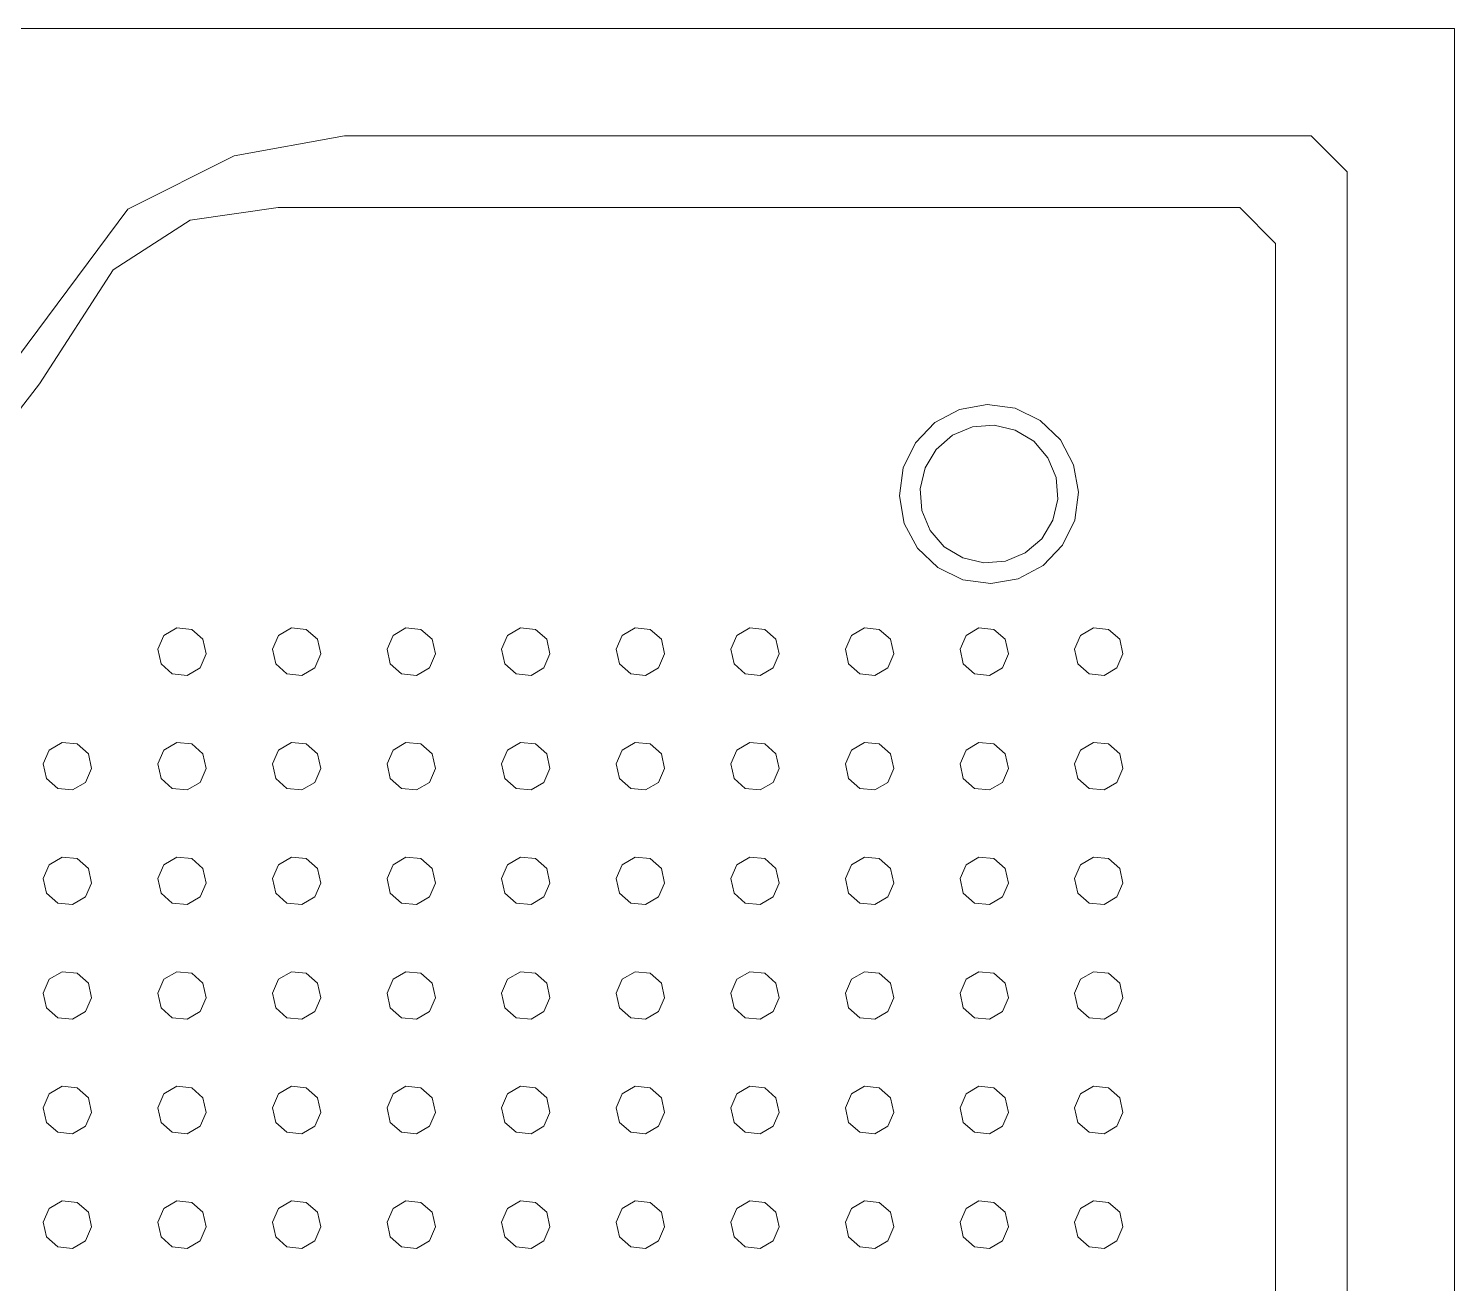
# Model space of a CAD drawing. Header units: millimetres. Extents: x -32 to 1412, y -324 to 2887.
# Drawn here: x 1040.79 to 1041.291, y 2057.668 to 2058.109 of the extents above; entities that cross this region are included whole.
import ezdxf

# ---------------------------------------------------------------- set-up
doc = ezdxf.new("R2010")
doc.units = ezdxf.units.MM
doc.header["$LTSCALE"] = 0.5
doc.layers.add('arquitetura', color=252, linetype='CONTINUOUS', lineweight=5)

msp = doc.modelspace()

# ---------------------------------------------------------------- linework, layer by layer
at = {"layer": 'arquitetura', "color": 252}
for p, q in [((1041.29123, 2058.10913), (1040.29123, 2058.10913)), ((1041.29123, 2057.35913), (1041.29123, 2058.10913))]:
    msp.add_line(p, q, dxfattribs=at)
at = {"layer": 'arquitetura'}
for p, q in [((1040.86263, 2058.06445), (1040.90141, 2058.07142)), ((1041.24094, 2058.07142), (1040.90141, 2058.07142)), ((1041.25352, 2058.05884), (1041.24094, 2058.07142)), ((1040.82524, 2058.04574), (1040.86263, 2058.06445)), ((1041.25352, 2057.5683), (1041.25352, 2058.05884)), ((1040.84713, 2058.0418), (1040.8781, 2058.04626)), ((1041.21579, 2058.04626), (1040.8781, 2058.04626)), ((1041.22836, 2058.03368), (1041.21579, 2058.04626)), ((1040.78656, 2057.99364), (1040.82524, 2058.04574)), ((1040.82011, 2058.02437), (1040.84713, 2058.0418)), ((1041.22836, 2057.5683), (1041.22836, 2058.03368)), ((1040.79425, 2057.98429), (1040.82011, 2058.02437)), ((1040.76723, 2057.94952), (1040.79425, 2057.98429)), ((1041.12714, 2057.97711), (1041.11744, 2057.97538)), ((1041.13689, 2057.97575), (1041.12714, 2057.97711)), ((1041.11744, 2057.97538), (1041.10876, 2057.97074)), ((1041.14575, 2057.97145), (1041.13689, 2057.97575)), ((1041.15285, 2057.96462), (1041.14575, 2057.97145)), ((1041.10876, 2057.97074), (1041.10193, 2057.96365)), ((1041.11498, 2057.96629), (1041.10922, 2057.96133)), ((1041.12199, 2057.96922), (1041.11498, 2057.96629)), ((1041.12956, 2057.96984), (1041.12199, 2057.96922)), ((1041.13695, 2057.9681), (1041.12956, 2057.96984)), ((1041.14344, 2057.96415), (1041.13695, 2057.9681)), ((1041.10193, 2057.96365), (1041.09762, 2057.95479)), ((1041.10922, 2057.96133), (1041.10528, 2057.95484)), ((1041.14839, 2057.9584), (1041.14344, 2057.96415)), ((1041.15748, 2057.95593), (1041.15285, 2057.96462)), ((1041.15132, 2057.95139), (1041.14839, 2057.9584)), ((1041.09762, 2057.95479), (1041.09627, 2057.94503)), ((1041.10528, 2057.95484), (1041.10353, 2057.94745)), ((1041.15195, 2057.94382), (1041.15132, 2057.95139)), ((1041.15921, 2057.94624), (1041.15748, 2057.95593)), ((1041.10353, 2057.94745), (1041.10416, 2057.93988)), ((1041.15786, 2057.93648), (1041.15921, 2057.94624)), ((1041.09627, 2057.94503), (1041.098, 2057.93534)), ((1041.1502, 2057.93643), (1041.15195, 2057.94382)), ((1041.10416, 2057.93988), (1041.10709, 2057.93288)), ((1041.14626, 2057.92994), (1041.1502, 2057.93643)), ((1041.15355, 2057.92763), (1041.15786, 2057.93648)), ((1041.098, 2057.93534), (1041.10263, 2057.92665)), ((1041.10709, 2057.93288), (1041.11204, 2057.92712)), ((1041.10263, 2057.92665), (1041.10973, 2057.91982)), ((1041.11204, 2057.92712), (1041.11853, 2057.92318)), ((1041.1405, 2057.92498), (1041.14626, 2057.92994)), ((1041.14672, 2057.92053), (1041.15355, 2057.92763)), ((1041.11853, 2057.92318), (1041.12592, 2057.92143)), ((1041.12592, 2057.92143), (1041.13349, 2057.92205)), ((1041.13349, 2057.92205), (1041.1405, 2057.92498)), ((1041.10973, 2057.91982), (1041.11859, 2057.91552)), ((1041.13804, 2057.91589), (1041.14672, 2057.92053)), ((1041.11859, 2057.91552), (1041.12834, 2057.91417)), ((1041.12834, 2057.91417), (1041.13804, 2057.91589)), ((1040.83793, 2057.89596), (1040.83582, 2057.89112)), ((1040.84248, 2057.89863), (1040.83793, 2057.89596)), ((1040.84773, 2057.89812), (1040.84248, 2057.89863)), ((1040.85168, 2057.89462), (1040.84773, 2057.89812)), ((1040.87818, 2057.89596), (1040.87607, 2057.89112)), ((1040.88273, 2057.89863), (1040.87818, 2057.89596)), ((1040.88798, 2057.89812), (1040.88273, 2057.89863)), ((1040.89193, 2057.89462), (1040.88798, 2057.89812)), ((1040.91843, 2057.89596), (1040.91632, 2057.89112)), ((1040.92298, 2057.89863), (1040.91843, 2057.89596)), ((1040.92823, 2057.89812), (1040.92298, 2057.89863)), ((1040.93218, 2057.89462), (1040.92823, 2057.89812)), ((1040.95868, 2057.89596), (1040.95657, 2057.89112)), ((1040.96323, 2057.89863), (1040.95868, 2057.89596)), ((1040.96848, 2057.89812), (1040.96323, 2057.89863)), ((1040.97243, 2057.89462), (1040.96848, 2057.89812)), ((1040.99893, 2057.89596), (1040.99682, 2057.89112)), ((1041.00348, 2057.89863), (1040.99893, 2057.89596)), ((1041.00873, 2057.89812), (1041.00348, 2057.89863)), ((1041.01267, 2057.89462), (1041.00873, 2057.89812)), ((1041.03918, 2057.89596), (1041.03707, 2057.89112)), ((1041.04373, 2057.89863), (1041.03918, 2057.89596)), ((1041.04898, 2057.89812), (1041.04373, 2057.89863)), ((1041.05292, 2057.89462), (1041.04898, 2057.89812)), ((1041.07943, 2057.89596), (1041.07732, 2057.89112)), ((1041.08398, 2057.89863), (1041.07943, 2057.89596)), ((1041.08923, 2057.89812), (1041.08398, 2057.89863)), ((1041.09317, 2057.89462), (1041.08923, 2057.89812)), ((1041.11968, 2057.89596), (1041.11757, 2057.89112)), ((1041.12423, 2057.89863), (1041.11968, 2057.89596)), ((1041.12948, 2057.89812), (1041.12423, 2057.89863)), ((1041.13342, 2057.89462), (1041.12948, 2057.89812)), ((1041.15993, 2057.89596), (1041.15782, 2057.89112)), ((1041.16447, 2057.89863), (1041.15993, 2057.89596)), ((1041.16973, 2057.89812), (1041.16447, 2057.89863)), ((1041.17367, 2057.89462), (1041.16973, 2057.89812)), ((1040.83582, 2057.89112), (1040.83696, 2057.88597)), ((1040.85281, 2057.88947), (1040.85168, 2057.89462)), ((1040.87607, 2057.89112), (1040.87721, 2057.88597)), ((1040.89306, 2057.88947), (1040.89193, 2057.89462)), ((1040.91632, 2057.89112), (1040.91746, 2057.88597)), ((1040.93331, 2057.88947), (1040.93218, 2057.89462)), ((1040.95657, 2057.89112), (1040.95771, 2057.88597)), ((1040.97356, 2057.88947), (1040.97243, 2057.89462)), ((1040.99682, 2057.89112), (1040.99795, 2057.88597)), ((1041.01381, 2057.88947), (1041.01267, 2057.89462)), ((1041.03707, 2057.89112), (1041.0382, 2057.88597)), ((1041.05406, 2057.88947), (1041.05292, 2057.89462)), ((1041.07732, 2057.89112), (1041.07845, 2057.88597)), ((1041.09431, 2057.88947), (1041.09317, 2057.89462)), ((1041.11757, 2057.89112), (1041.1187, 2057.88597)), ((1041.13456, 2057.88947), (1041.13342, 2057.89462)), ((1041.15782, 2057.89112), (1041.15895, 2057.88597)), ((1041.17481, 2057.88947), (1041.17367, 2057.89462)), ((1040.83696, 2057.88597), (1040.8409, 2057.88247)), ((1040.8507, 2057.88463), (1040.85281, 2057.88947)), ((1040.87721, 2057.88597), (1040.88115, 2057.88247)), ((1040.89095, 2057.88463), (1040.89306, 2057.88947)), ((1040.91746, 2057.88597), (1040.9214, 2057.88247)), ((1040.9312, 2057.88463), (1040.93331, 2057.88947)), ((1040.95771, 2057.88597), (1040.96165, 2057.88247)), ((1040.97145, 2057.88463), (1040.97356, 2057.88947)), ((1040.99795, 2057.88597), (1041.0019, 2057.88247)), ((1041.0117, 2057.88463), (1041.01381, 2057.88947)), ((1041.0382, 2057.88597), (1041.04215, 2057.88247)), ((1041.05195, 2057.88463), (1041.05406, 2057.88947)), ((1041.07845, 2057.88597), (1041.0824, 2057.88247)), ((1041.0922, 2057.88463), (1041.09431, 2057.88947)), ((1041.1187, 2057.88597), (1041.12265, 2057.88247)), ((1041.13245, 2057.88463), (1041.13456, 2057.88947)), ((1041.15895, 2057.88597), (1041.1629, 2057.88247)), ((1041.1727, 2057.88463), (1041.17481, 2057.88947)), ((1040.8409, 2057.88247), (1040.84616, 2057.88196)), ((1040.84616, 2057.88196), (1040.8507, 2057.88463)), ((1040.88115, 2057.88247), (1040.8864, 2057.88196)), ((1040.8864, 2057.88196), (1040.89095, 2057.88463)), ((1040.9214, 2057.88247), (1040.92665, 2057.88196)), ((1040.92665, 2057.88196), (1040.9312, 2057.88463)), ((1040.96165, 2057.88247), (1040.9669, 2057.88196)), ((1040.9669, 2057.88196), (1040.97145, 2057.88463)), ((1041.0019, 2057.88247), (1041.00715, 2057.88196)), ((1041.00715, 2057.88196), (1041.0117, 2057.88463)), ((1041.04215, 2057.88247), (1041.0474, 2057.88196)), ((1041.0474, 2057.88196), (1041.05195, 2057.88463)), ((1041.0824, 2057.88247), (1041.08765, 2057.88196)), ((1041.08765, 2057.88196), (1041.0922, 2057.88463)), ((1041.12265, 2057.88247), (1041.1279, 2057.88196)), ((1041.1279, 2057.88196), (1041.13245, 2057.88463)), ((1041.1629, 2057.88247), (1041.16815, 2057.88196)), ((1041.16815, 2057.88196), (1041.1727, 2057.88463)), ((1040.80223, 2057.85838), (1040.79768, 2057.85571)), ((1040.80748, 2057.85787), (1040.80223, 2057.85838)), ((1040.81143, 2057.85437), (1040.80748, 2057.85787)), ((1040.84248, 2057.85838), (1040.83793, 2057.85571)), ((1040.84773, 2057.85787), (1040.84248, 2057.85838)), ((1040.85168, 2057.85437), (1040.84773, 2057.85787)), ((1040.88273, 2057.85838), (1040.87818, 2057.85571)), ((1040.88798, 2057.85787), (1040.88273, 2057.85838)), ((1040.89193, 2057.85437), (1040.88798, 2057.85787)), ((1040.92298, 2057.85838), (1040.91843, 2057.85571)), ((1040.92823, 2057.85787), (1040.92298, 2057.85838)), ((1040.93218, 2057.85437), (1040.92823, 2057.85787)), ((1040.96323, 2057.85838), (1040.95868, 2057.85571)), ((1040.96848, 2057.85787), (1040.96323, 2057.85838)), ((1040.97243, 2057.85437), (1040.96848, 2057.85787)), ((1041.00348, 2057.85838), (1040.99893, 2057.85571)), ((1041.00873, 2057.85787), (1041.00348, 2057.85838)), ((1041.01267, 2057.85437), (1041.00873, 2057.85787)), ((1041.04373, 2057.85838), (1041.03918, 2057.85571)), ((1041.04898, 2057.85787), (1041.04373, 2057.85838)), ((1041.05292, 2057.85437), (1041.04898, 2057.85787)), ((1041.08398, 2057.85838), (1041.07943, 2057.85571)), ((1041.08923, 2057.85787), (1041.08398, 2057.85838)), ((1041.09317, 2057.85437), (1041.08923, 2057.85787)), ((1041.12423, 2057.85838), (1041.11968, 2057.85571)), ((1041.12948, 2057.85787), (1041.12423, 2057.85838)), ((1041.13342, 2057.85437), (1041.12948, 2057.85787)), ((1041.16447, 2057.85838), (1041.15993, 2057.85571)), ((1041.16973, 2057.85787), (1041.16447, 2057.85838)), ((1041.17367, 2057.85437), (1041.16973, 2057.85787)), ((1040.79768, 2057.85571), (1040.79557, 2057.85087)), ((1040.81256, 2057.84922), (1040.81143, 2057.85437)), ((1040.83793, 2057.85571), (1040.83582, 2057.85087)), ((1040.85281, 2057.84922), (1040.85168, 2057.85437)), ((1040.87818, 2057.85571), (1040.87607, 2057.85087)), ((1040.89306, 2057.84922), (1040.89193, 2057.85437)), ((1040.91843, 2057.85571), (1040.91632, 2057.85087)), ((1040.93331, 2057.84922), (1040.93218, 2057.85437)), ((1040.95868, 2057.85571), (1040.95657, 2057.85087)), ((1040.97356, 2057.84922), (1040.97243, 2057.85437)), ((1040.99893, 2057.85571), (1040.99682, 2057.85087)), ((1041.01381, 2057.84922), (1041.01267, 2057.85437)), ((1041.03918, 2057.85571), (1041.03707, 2057.85087)), ((1041.05406, 2057.84922), (1041.05292, 2057.85437)), ((1041.07943, 2057.85571), (1041.07732, 2057.85087)), ((1041.09431, 2057.84922), (1041.09317, 2057.85437)), ((1041.11968, 2057.85571), (1041.11757, 2057.85087)), ((1041.13456, 2057.84922), (1041.13342, 2057.85437)), ((1041.15993, 2057.85571), (1041.15782, 2057.85087)), ((1041.17481, 2057.84922), (1041.17367, 2057.85437)), ((1040.79557, 2057.85087), (1040.79671, 2057.84572)), ((1040.81045, 2057.84438), (1040.81256, 2057.84922)), ((1040.83582, 2057.85087), (1040.83696, 2057.84572)), ((1040.8507, 2057.84438), (1040.85281, 2057.84922)), ((1040.87607, 2057.85087), (1040.87721, 2057.84572)), ((1040.89095, 2057.84438), (1040.89306, 2057.84922)), ((1040.91632, 2057.85087), (1040.91746, 2057.84572)), ((1040.9312, 2057.84438), (1040.93331, 2057.84922)), ((1040.95657, 2057.85087), (1040.95771, 2057.84572)), ((1040.97145, 2057.84438), (1040.97356, 2057.84922)), ((1040.99682, 2057.85087), (1040.99795, 2057.84572)), ((1041.0117, 2057.84438), (1041.01381, 2057.84922)), ((1041.03707, 2057.85087), (1041.0382, 2057.84572)), ((1041.05195, 2057.84438), (1041.05406, 2057.84922)), ((1041.07732, 2057.85087), (1041.07845, 2057.84572)), ((1041.0922, 2057.84438), (1041.09431, 2057.84922)), ((1041.11757, 2057.85087), (1041.1187, 2057.84572)), ((1041.13245, 2057.84438), (1041.13456, 2057.84922)), ((1041.15782, 2057.85087), (1041.15895, 2057.84572)), ((1041.1727, 2057.84438), (1041.17481, 2057.84922)), ((1040.79671, 2057.84572), (1040.80065, 2057.84222)), ((1040.80065, 2057.84222), (1040.80591, 2057.84171)), ((1040.80591, 2057.84171), (1040.81045, 2057.84438)), ((1040.83696, 2057.84572), (1040.8409, 2057.84222)), ((1040.8409, 2057.84222), (1040.84616, 2057.84171)), ((1040.84616, 2057.84171), (1040.8507, 2057.84438)), ((1040.87721, 2057.84572), (1040.88115, 2057.84222)), ((1040.88115, 2057.84222), (1040.8864, 2057.84171)), ((1040.8864, 2057.84171), (1040.89095, 2057.84438)), ((1040.91746, 2057.84572), (1040.9214, 2057.84222)), ((1040.9214, 2057.84222), (1040.92665, 2057.84171)), ((1040.92665, 2057.84171), (1040.9312, 2057.84438)), ((1040.95771, 2057.84572), (1040.96165, 2057.84222)), ((1040.96165, 2057.84222), (1040.9669, 2057.84171)), ((1040.9669, 2057.84171), (1040.97145, 2057.84438)), ((1040.99795, 2057.84572), (1041.0019, 2057.84222)), ((1041.0019, 2057.84222), (1041.00715, 2057.84171)), ((1041.00715, 2057.84171), (1041.0117, 2057.84438)), ((1041.0382, 2057.84572), (1041.04215, 2057.84222)), ((1041.04215, 2057.84222), (1041.0474, 2057.84171)), ((1041.0474, 2057.84171), (1041.05195, 2057.84438)), ((1041.07845, 2057.84572), (1041.0824, 2057.84222)), ((1041.0824, 2057.84222), (1041.08765, 2057.84171)), ((1041.08765, 2057.84171), (1041.0922, 2057.84438)), ((1041.1187, 2057.84572), (1041.12265, 2057.84222)), ((1041.12265, 2057.84222), (1041.1279, 2057.84171)), ((1041.1279, 2057.84171), (1041.13245, 2057.84438)), ((1041.15895, 2057.84572), (1041.1629, 2057.84222)), ((1041.1629, 2057.84222), (1041.16815, 2057.84171)), ((1041.16815, 2057.84171), (1041.1727, 2057.84438)), ((1040.80223, 2057.81813), (1040.79768, 2057.81546)), ((1040.80748, 2057.81762), (1040.80223, 2057.81813)), ((1040.81143, 2057.81412), (1040.80748, 2057.81762)), ((1040.84248, 2057.81813), (1040.83793, 2057.81546)), ((1040.84773, 2057.81762), (1040.84248, 2057.81813)), ((1040.85168, 2057.81412), (1040.84773, 2057.81762)), ((1040.88273, 2057.81813), (1040.87818, 2057.81546)), ((1040.88798, 2057.81762), (1040.88273, 2057.81813)), ((1040.89193, 2057.81412), (1040.88798, 2057.81762)), ((1040.92298, 2057.81813), (1040.91843, 2057.81546)), ((1040.92823, 2057.81762), (1040.92298, 2057.81813)), ((1040.93218, 2057.81412), (1040.92823, 2057.81762)), ((1040.96323, 2057.81813), (1040.95868, 2057.81546)), ((1040.96848, 2057.81762), (1040.96323, 2057.81813)), ((1040.97243, 2057.81412), (1040.96848, 2057.81762)), ((1041.00348, 2057.81813), (1040.99893, 2057.81546)), ((1041.00873, 2057.81762), (1041.00348, 2057.81813)), ((1041.01267, 2057.81412), (1041.00873, 2057.81762)), ((1041.04373, 2057.81813), (1041.03918, 2057.81546)), ((1041.04898, 2057.81762), (1041.04373, 2057.81813)), ((1041.05292, 2057.81412), (1041.04898, 2057.81762)), ((1041.08398, 2057.81813), (1041.07943, 2057.81546)), ((1041.08923, 2057.81762), (1041.08398, 2057.81813)), ((1041.09317, 2057.81412), (1041.08923, 2057.81762)), ((1041.12423, 2057.81813), (1041.11968, 2057.81546)), ((1041.12948, 2057.81762), (1041.12423, 2057.81813)), ((1041.13342, 2057.81412), (1041.12948, 2057.81762)), ((1041.16447, 2057.81813), (1041.15993, 2057.81546)), ((1041.16973, 2057.81762), (1041.16447, 2057.81813)), ((1041.17367, 2057.81412), (1041.16973, 2057.81762)), ((1040.79768, 2057.81546), (1040.79557, 2057.81062)), ((1040.81256, 2057.80897), (1040.81143, 2057.81412)), ((1040.83793, 2057.81546), (1040.83582, 2057.81062)), ((1040.85281, 2057.80897), (1040.85168, 2057.81412)), ((1040.87818, 2057.81546), (1040.87607, 2057.81062)), ((1040.89306, 2057.80897), (1040.89193, 2057.81412)), ((1040.91843, 2057.81546), (1040.91632, 2057.81062)), ((1040.93331, 2057.80897), (1040.93218, 2057.81412)), ((1040.95868, 2057.81546), (1040.95657, 2057.81062)), ((1040.97356, 2057.80897), (1040.97243, 2057.81412)), ((1040.99893, 2057.81546), (1040.99682, 2057.81062)), ((1041.01381, 2057.80897), (1041.01267, 2057.81412)), ((1041.03918, 2057.81546), (1041.03707, 2057.81062)), ((1041.05406, 2057.80897), (1041.05292, 2057.81412)), ((1041.07943, 2057.81546), (1041.07732, 2057.81062)), ((1041.09431, 2057.80897), (1041.09317, 2057.81412)), ((1041.11968, 2057.81546), (1041.11757, 2057.81062)), ((1041.13456, 2057.80897), (1041.13342, 2057.81412)), ((1041.15993, 2057.81546), (1041.15782, 2057.81062)), ((1041.17481, 2057.80897), (1041.17367, 2057.81412)), ((1040.79557, 2057.81062), (1040.79671, 2057.80547)), ((1040.81045, 2057.80413), (1040.81256, 2057.80897)), ((1040.83582, 2057.81062), (1040.83696, 2057.80547)), ((1040.8507, 2057.80413), (1040.85281, 2057.80897)), ((1040.87607, 2057.81062), (1040.87721, 2057.80547)), ((1040.89095, 2057.80413), (1040.89306, 2057.80897)), ((1040.91632, 2057.81062), (1040.91746, 2057.80547)), ((1040.9312, 2057.80413), (1040.93331, 2057.80897)), ((1040.95657, 2057.81062), (1040.95771, 2057.80547)), ((1040.97145, 2057.80413), (1040.97356, 2057.80897)), ((1040.99682, 2057.81062), (1040.99795, 2057.80547)), ((1041.0117, 2057.80413), (1041.01381, 2057.80897)), ((1041.03707, 2057.81062), (1041.0382, 2057.80547)), ((1041.05195, 2057.80413), (1041.05406, 2057.80897)), ((1041.07732, 2057.81062), (1041.07845, 2057.80547)), ((1041.0922, 2057.80413), (1041.09431, 2057.80897)), ((1041.11757, 2057.81062), (1041.1187, 2057.80547)), ((1041.13245, 2057.80413), (1041.13456, 2057.80897)), ((1041.15782, 2057.81062), (1041.15895, 2057.80547)), ((1041.1727, 2057.80413), (1041.17481, 2057.80897)), ((1040.79671, 2057.80547), (1040.80065, 2057.80197)), ((1040.80065, 2057.80197), (1040.80591, 2057.80146)), ((1040.80591, 2057.80146), (1040.81045, 2057.80413)), ((1040.83696, 2057.80547), (1040.8409, 2057.80197)), ((1040.8409, 2057.80197), (1040.84616, 2057.80146)), ((1040.84616, 2057.80146), (1040.8507, 2057.80413)), ((1040.87721, 2057.80547), (1040.88115, 2057.80197)), ((1040.88115, 2057.80197), (1040.8864, 2057.80146)), ((1040.8864, 2057.80146), (1040.89095, 2057.80413)), ((1040.91746, 2057.80547), (1040.9214, 2057.80197)), ((1040.9214, 2057.80197), (1040.92665, 2057.80146)), ((1040.92665, 2057.80146), (1040.9312, 2057.80413)), ((1040.95771, 2057.80547), (1040.96165, 2057.80197)), ((1040.96165, 2057.80197), (1040.9669, 2057.80146)), ((1040.9669, 2057.80146), (1040.97145, 2057.80413)), ((1040.99795, 2057.80547), (1041.0019, 2057.80197)), ((1041.0019, 2057.80197), (1041.00715, 2057.80146)), ((1041.00715, 2057.80146), (1041.0117, 2057.80413)), ((1041.0382, 2057.80547), (1041.04215, 2057.80197)), ((1041.04215, 2057.80197), (1041.0474, 2057.80146)), ((1041.0474, 2057.80146), (1041.05195, 2057.80413)), ((1041.07845, 2057.80547), (1041.0824, 2057.80197)), ((1041.0824, 2057.80197), (1041.08765, 2057.80146)), ((1041.08765, 2057.80146), (1041.0922, 2057.80413)), ((1041.1187, 2057.80547), (1041.12265, 2057.80197)), ((1041.12265, 2057.80197), (1041.1279, 2057.80146)), ((1041.1279, 2057.80146), (1041.13245, 2057.80413)), ((1041.15895, 2057.80547), (1041.1629, 2057.80197)), ((1041.1629, 2057.80197), (1041.16815, 2057.80146)), ((1041.16815, 2057.80146), (1041.1727, 2057.80413)), ((1040.80223, 2057.77788), (1040.79768, 2057.77521)), ((1040.80748, 2057.77737), (1040.80223, 2057.77788)), ((1040.81143, 2057.77387), (1040.80748, 2057.77737)), ((1040.84248, 2057.77788), (1040.83793, 2057.77521)), ((1040.84773, 2057.77737), (1040.84248, 2057.77788)), ((1040.85168, 2057.77387), (1040.84773, 2057.77737)), ((1040.88273, 2057.77788), (1040.87818, 2057.77521)), ((1040.88798, 2057.77737), (1040.88273, 2057.77788)), ((1040.89193, 2057.77387), (1040.88798, 2057.77737)), ((1040.92298, 2057.77788), (1040.91843, 2057.77521)), ((1040.92823, 2057.77737), (1040.92298, 2057.77788)), ((1040.93218, 2057.77387), (1040.92823, 2057.77737)), ((1040.96323, 2057.77788), (1040.95868, 2057.77521)), ((1040.96848, 2057.77737), (1040.96323, 2057.77788)), ((1040.97243, 2057.77387), (1040.96848, 2057.77737)), ((1041.00348, 2057.77788), (1040.99893, 2057.77521)), ((1041.00873, 2057.77737), (1041.00348, 2057.77788)), ((1041.01267, 2057.77387), (1041.00873, 2057.77737)), ((1041.04373, 2057.77788), (1041.03918, 2057.77521)), ((1041.04898, 2057.77737), (1041.04373, 2057.77788)), ((1041.05292, 2057.77387), (1041.04898, 2057.77737)), ((1041.08398, 2057.77788), (1041.07943, 2057.77521)), ((1041.08923, 2057.77737), (1041.08398, 2057.77788)), ((1041.09317, 2057.77387), (1041.08923, 2057.77737)), ((1041.12423, 2057.77788), (1041.11968, 2057.77521)), ((1041.12948, 2057.77737), (1041.12423, 2057.77788)), ((1041.13342, 2057.77387), (1041.12948, 2057.77737)), ((1041.16447, 2057.77788), (1041.15993, 2057.77521)), ((1041.16973, 2057.77737), (1041.16447, 2057.77788)), ((1041.17367, 2057.77387), (1041.16973, 2057.77737)), ((1040.79768, 2057.77521), (1040.79557, 2057.77037)), ((1040.81256, 2057.76872), (1040.81143, 2057.77387)), ((1040.83793, 2057.77521), (1040.83582, 2057.77037)), ((1040.85281, 2057.76872), (1040.85168, 2057.77387)), ((1040.87818, 2057.77521), (1040.87607, 2057.77037)), ((1040.89306, 2057.76872), (1040.89193, 2057.77387)), ((1040.91843, 2057.77521), (1040.91632, 2057.77037)), ((1040.93331, 2057.76872), (1040.93218, 2057.77387)), ((1040.95868, 2057.77521), (1040.95657, 2057.77037)), ((1040.97356, 2057.76872), (1040.97243, 2057.77387)), ((1040.99893, 2057.77521), (1040.99682, 2057.77037)), ((1041.01381, 2057.76872), (1041.01267, 2057.77387)), ((1041.03918, 2057.77521), (1041.03707, 2057.77037)), ((1041.05406, 2057.76872), (1041.05292, 2057.77387)), ((1041.07943, 2057.77521), (1041.07732, 2057.77037)), ((1041.09431, 2057.76872), (1041.09317, 2057.77387)), ((1041.11968, 2057.77521), (1041.11757, 2057.77037)), ((1041.13456, 2057.76872), (1041.13342, 2057.77387)), ((1041.15993, 2057.77521), (1041.15782, 2057.77037)), ((1041.17481, 2057.76872), (1041.17367, 2057.77387)), ((1040.79557, 2057.77037), (1040.79671, 2057.76522)), ((1040.81045, 2057.76388), (1040.81256, 2057.76872)), ((1040.83582, 2057.77037), (1040.83696, 2057.76522)), ((1040.8507, 2057.76388), (1040.85281, 2057.76872)), ((1040.87607, 2057.77037), (1040.87721, 2057.76522)), ((1040.89095, 2057.76388), (1040.89306, 2057.76872)), ((1040.91632, 2057.77037), (1040.91746, 2057.76522)), ((1040.9312, 2057.76388), (1040.93331, 2057.76872)), ((1040.95657, 2057.77037), (1040.95771, 2057.76522)), ((1040.97145, 2057.76388), (1040.97356, 2057.76872)), ((1040.99682, 2057.77037), (1040.99795, 2057.76522)), ((1041.0117, 2057.76388), (1041.01381, 2057.76872)), ((1041.03707, 2057.77037), (1041.0382, 2057.76522)), ((1041.05195, 2057.76388), (1041.05406, 2057.76872)), ((1041.07732, 2057.77037), (1041.07845, 2057.76522)), ((1041.0922, 2057.76388), (1041.09431, 2057.76872)), ((1041.11757, 2057.77037), (1041.1187, 2057.76522)), ((1041.13245, 2057.76388), (1041.13456, 2057.76872)), ((1041.15782, 2057.77037), (1041.15895, 2057.76522)), ((1041.1727, 2057.76388), (1041.17481, 2057.76872)), ((1040.79671, 2057.76522), (1040.80065, 2057.76172)), ((1040.80065, 2057.76172), (1040.80591, 2057.76121)), ((1040.80591, 2057.76121), (1040.81045, 2057.76388)), ((1040.83696, 2057.76522), (1040.8409, 2057.76172)), ((1040.8409, 2057.76172), (1040.84616, 2057.76121)), ((1040.84616, 2057.76121), (1040.8507, 2057.76388)), ((1040.87721, 2057.76522), (1040.88115, 2057.76172)), ((1040.88115, 2057.76172), (1040.8864, 2057.76121)), ((1040.8864, 2057.76121), (1040.89095, 2057.76388)), ((1040.91746, 2057.76522), (1040.9214, 2057.76172)), ((1040.9214, 2057.76172), (1040.92665, 2057.76121)), ((1040.92665, 2057.76121), (1040.9312, 2057.76388)), ((1040.95771, 2057.76522), (1040.96165, 2057.76172)), ((1040.96165, 2057.76172), (1040.9669, 2057.76121)), ((1040.9669, 2057.76121), (1040.97145, 2057.76388)), ((1040.99795, 2057.76522), (1041.0019, 2057.76172)), ((1041.0019, 2057.76172), (1041.00715, 2057.76121)), ((1041.00715, 2057.76121), (1041.0117, 2057.76388)), ((1041.0382, 2057.76522), (1041.04215, 2057.76172)), ((1041.04215, 2057.76172), (1041.0474, 2057.76121)), ((1041.0474, 2057.76121), (1041.05195, 2057.76388)), ((1041.07845, 2057.76522), (1041.0824, 2057.76172)), ((1041.0824, 2057.76172), (1041.08765, 2057.76121)), ((1041.08765, 2057.76121), (1041.0922, 2057.76388)), ((1041.1187, 2057.76522), (1041.12265, 2057.76172)), ((1041.12265, 2057.76172), (1041.1279, 2057.76121)), ((1041.1279, 2057.76121), (1041.13245, 2057.76388)), ((1041.15895, 2057.76522), (1041.1629, 2057.76172)), ((1041.1629, 2057.76172), (1041.16815, 2057.76121)), ((1041.16815, 2057.76121), (1041.1727, 2057.76388)), ((1040.80223, 2057.73763), (1040.79768, 2057.73496)), ((1040.80748, 2057.73712), (1040.80223, 2057.73763)), ((1040.81143, 2057.73362), (1040.80748, 2057.73712)), ((1040.84248, 2057.73763), (1040.83793, 2057.73496)), ((1040.84773, 2057.73712), (1040.84248, 2057.73763)), ((1040.85168, 2057.73362), (1040.84773, 2057.73712)), ((1040.88273, 2057.73763), (1040.87818, 2057.73496)), ((1040.88798, 2057.73712), (1040.88273, 2057.73763)), ((1040.89193, 2057.73362), (1040.88798, 2057.73712)), ((1040.92298, 2057.73763), (1040.91843, 2057.73496)), ((1040.92823, 2057.73712), (1040.92298, 2057.73763)), ((1040.93218, 2057.73362), (1040.92823, 2057.73712)), ((1040.96323, 2057.73763), (1040.95868, 2057.73496)), ((1040.96848, 2057.73712), (1040.96323, 2057.73763)), ((1040.97243, 2057.73362), (1040.96848, 2057.73712)), ((1041.00348, 2057.73763), (1040.99893, 2057.73496)), ((1041.00873, 2057.73712), (1041.00348, 2057.73763)), ((1041.01267, 2057.73362), (1041.00873, 2057.73712)), ((1041.04373, 2057.73763), (1041.03918, 2057.73496)), ((1041.04898, 2057.73712), (1041.04373, 2057.73763)), ((1041.05292, 2057.73362), (1041.04898, 2057.73712)), ((1041.08398, 2057.73763), (1041.07943, 2057.73496)), ((1041.08923, 2057.73712), (1041.08398, 2057.73763)), ((1041.09317, 2057.73362), (1041.08923, 2057.73712)), ((1041.12423, 2057.73763), (1041.11968, 2057.73496)), ((1041.12948, 2057.73712), (1041.12423, 2057.73763)), ((1041.13342, 2057.73362), (1041.12948, 2057.73712)), ((1041.16447, 2057.73763), (1041.15993, 2057.73496)), ((1041.16973, 2057.73712), (1041.16447, 2057.73763)), ((1041.17367, 2057.73362), (1041.16973, 2057.73712)), ((1040.79768, 2057.73496), (1040.79557, 2057.73012)), ((1040.81256, 2057.72847), (1040.81143, 2057.73362)), ((1040.83793, 2057.73496), (1040.83582, 2057.73012)), ((1040.85281, 2057.72847), (1040.85168, 2057.73362)), ((1040.87818, 2057.73496), (1040.87607, 2057.73012)), ((1040.89306, 2057.72847), (1040.89193, 2057.73362)), ((1040.91843, 2057.73496), (1040.91632, 2057.73012)), ((1040.93331, 2057.72847), (1040.93218, 2057.73362)), ((1040.95868, 2057.73496), (1040.95657, 2057.73012)), ((1040.97356, 2057.72847), (1040.97243, 2057.73362)), ((1040.99893, 2057.73496), (1040.99682, 2057.73012)), ((1041.01381, 2057.72847), (1041.01267, 2057.73362)), ((1041.03918, 2057.73496), (1041.03707, 2057.73012)), ((1041.05406, 2057.72847), (1041.05292, 2057.73362)), ((1041.07943, 2057.73496), (1041.07732, 2057.73012)), ((1041.09431, 2057.72847), (1041.09317, 2057.73362)), ((1041.11968, 2057.73496), (1041.11757, 2057.73012)), ((1041.13456, 2057.72847), (1041.13342, 2057.73362)), ((1041.15993, 2057.73496), (1041.15782, 2057.73012)), ((1041.17481, 2057.72847), (1041.17367, 2057.73362)), ((1040.79557, 2057.73012), (1040.79671, 2057.72497)), ((1040.81045, 2057.72363), (1040.81256, 2057.72847)), ((1040.83582, 2057.73012), (1040.83696, 2057.72497)), ((1040.8507, 2057.72363), (1040.85281, 2057.72847)), ((1040.87607, 2057.73012), (1040.87721, 2057.72497)), ((1040.89095, 2057.72363), (1040.89306, 2057.72847)), ((1040.91632, 2057.73012), (1040.91746, 2057.72497)), ((1040.9312, 2057.72363), (1040.93331, 2057.72847)), ((1040.95657, 2057.73012), (1040.95771, 2057.72497)), ((1040.97145, 2057.72363), (1040.97356, 2057.72847)), ((1040.99682, 2057.73012), (1040.99795, 2057.72497)), ((1041.0117, 2057.72363), (1041.01381, 2057.72847)), ((1041.03707, 2057.73012), (1041.0382, 2057.72497)), ((1041.05195, 2057.72363), (1041.05406, 2057.72847)), ((1041.07732, 2057.73012), (1041.07845, 2057.72497)), ((1041.0922, 2057.72363), (1041.09431, 2057.72847)), ((1041.11757, 2057.73012), (1041.1187, 2057.72497)), ((1041.13245, 2057.72363), (1041.13456, 2057.72847)), ((1041.15782, 2057.73012), (1041.15895, 2057.72497)), ((1041.1727, 2057.72363), (1041.17481, 2057.72847)), ((1040.79671, 2057.72497), (1040.80065, 2057.72147)), ((1040.80065, 2057.72147), (1040.80591, 2057.72096)), ((1040.80591, 2057.72096), (1040.81045, 2057.72363)), ((1040.83696, 2057.72497), (1040.8409, 2057.72147)), ((1040.8409, 2057.72147), (1040.84616, 2057.72096)), ((1040.84616, 2057.72096), (1040.8507, 2057.72363)), ((1040.87721, 2057.72497), (1040.88115, 2057.72147)), ((1040.88115, 2057.72147), (1040.8864, 2057.72096)), ((1040.8864, 2057.72096), (1040.89095, 2057.72363)), ((1040.91746, 2057.72497), (1040.9214, 2057.72147)), ((1040.9214, 2057.72147), (1040.92665, 2057.72096)), ((1040.92665, 2057.72096), (1040.9312, 2057.72363)), ((1040.95771, 2057.72497), (1040.96165, 2057.72147)), ((1040.96165, 2057.72147), (1040.9669, 2057.72096)), ((1040.9669, 2057.72096), (1040.97145, 2057.72363)), ((1040.99795, 2057.72497), (1041.0019, 2057.72147)), ((1041.0019, 2057.72147), (1041.00715, 2057.72096)), ((1041.00715, 2057.72096), (1041.0117, 2057.72363)), ((1041.0382, 2057.72497), (1041.04215, 2057.72147)), ((1041.04215, 2057.72147), (1041.0474, 2057.72096)), ((1041.0474, 2057.72096), (1041.05195, 2057.72363)), ((1041.07845, 2057.72497), (1041.0824, 2057.72147)), ((1041.0824, 2057.72147), (1041.08765, 2057.72096)), ((1041.08765, 2057.72096), (1041.0922, 2057.72363)), ((1041.1187, 2057.72497), (1041.12265, 2057.72147)), ((1041.12265, 2057.72147), (1041.1279, 2057.72096)), ((1041.1279, 2057.72096), (1041.13245, 2057.72363)), ((1041.15895, 2057.72497), (1041.1629, 2057.72147)), ((1041.1629, 2057.72147), (1041.16815, 2057.72096)), ((1041.16815, 2057.72096), (1041.1727, 2057.72363)), ((1040.80223, 2057.69738), (1040.79768, 2057.69471)), ((1040.80748, 2057.69687), (1040.80223, 2057.69738)), ((1040.81143, 2057.69337), (1040.80748, 2057.69687)), ((1040.84248, 2057.69738), (1040.83793, 2057.69471)), ((1040.84773, 2057.69687), (1040.84248, 2057.69738)), ((1040.85168, 2057.69337), (1040.84773, 2057.69687)), ((1040.88273, 2057.69738), (1040.87818, 2057.69471)), ((1040.88798, 2057.69687), (1040.88273, 2057.69738)), ((1040.89193, 2057.69337), (1040.88798, 2057.69687)), ((1040.92298, 2057.69738), (1040.91843, 2057.69471)), ((1040.92823, 2057.69687), (1040.92298, 2057.69738)), ((1040.93218, 2057.69337), (1040.92823, 2057.69687)), ((1040.96323, 2057.69738), (1040.95868, 2057.69471)), ((1040.96848, 2057.69687), (1040.96323, 2057.69738)), ((1040.97243, 2057.69337), (1040.96848, 2057.69687)), ((1041.00348, 2057.69738), (1040.99893, 2057.69471)), ((1041.00873, 2057.69687), (1041.00348, 2057.69738)), ((1041.01267, 2057.69337), (1041.00873, 2057.69687)), ((1041.04373, 2057.69738), (1041.03918, 2057.69471)), ((1041.04898, 2057.69687), (1041.04373, 2057.69738)), ((1041.05292, 2057.69337), (1041.04898, 2057.69687)), ((1041.08398, 2057.69738), (1041.07943, 2057.69471)), ((1041.08923, 2057.69687), (1041.08398, 2057.69738)), ((1041.09317, 2057.69337), (1041.08923, 2057.69687)), ((1041.12423, 2057.69738), (1041.11968, 2057.69471)), ((1041.12948, 2057.69687), (1041.12423, 2057.69738)), ((1041.13342, 2057.69337), (1041.12948, 2057.69687)), ((1041.16447, 2057.69738), (1041.15993, 2057.69471)), ((1041.16973, 2057.69687), (1041.16447, 2057.69738)), ((1041.17367, 2057.69337), (1041.16973, 2057.69687)), ((1040.79768, 2057.69471), (1040.79557, 2057.68987)), ((1040.81256, 2057.68822), (1040.81143, 2057.69337)), ((1040.83793, 2057.69471), (1040.83582, 2057.68987)), ((1040.85281, 2057.68822), (1040.85168, 2057.69337)), ((1040.87818, 2057.69471), (1040.87607, 2057.68987)), ((1040.89306, 2057.68822), (1040.89193, 2057.69337)), ((1040.91843, 2057.69471), (1040.91632, 2057.68987)), ((1040.93331, 2057.68822), (1040.93218, 2057.69337)), ((1040.95868, 2057.69471), (1040.95657, 2057.68987)), ((1040.97356, 2057.68822), (1040.97243, 2057.69337)), ((1040.99893, 2057.69471), (1040.99682, 2057.68987)), ((1041.01381, 2057.68822), (1041.01267, 2057.69337)), ((1041.03918, 2057.69471), (1041.03707, 2057.68987)), ((1041.05406, 2057.68822), (1041.05292, 2057.69337)), ((1041.07943, 2057.69471), (1041.07732, 2057.68987)), ((1041.09431, 2057.68822), (1041.09317, 2057.69337)), ((1041.11968, 2057.69471), (1041.11757, 2057.68987)), ((1041.13456, 2057.68822), (1041.13342, 2057.69337)), ((1041.15993, 2057.69471), (1041.15782, 2057.68987)), ((1041.17481, 2057.68822), (1041.17367, 2057.69337)), ((1040.79557, 2057.68987), (1040.79671, 2057.68472)), ((1040.81045, 2057.68338), (1040.81256, 2057.68822)), ((1040.83582, 2057.68987), (1040.83696, 2057.68472)), ((1040.8507, 2057.68338), (1040.85281, 2057.68822)), ((1040.87607, 2057.68987), (1040.87721, 2057.68472)), ((1040.89095, 2057.68338), (1040.89306, 2057.68822)), ((1040.91632, 2057.68987), (1040.91746, 2057.68472)), ((1040.9312, 2057.68338), (1040.93331, 2057.68822)), ((1040.95657, 2057.68987), (1040.95771, 2057.68472)), ((1040.97145, 2057.68338), (1040.97356, 2057.68822)), ((1040.99682, 2057.68987), (1040.99795, 2057.68472)), ((1041.0117, 2057.68338), (1041.01381, 2057.68822)), ((1041.03707, 2057.68987), (1041.0382, 2057.68472)), ((1041.05195, 2057.68338), (1041.05406, 2057.68822)), ((1041.07732, 2057.68987), (1041.07845, 2057.68472)), ((1041.0922, 2057.68338), (1041.09431, 2057.68822)), ((1041.11757, 2057.68987), (1041.1187, 2057.68472)), ((1041.13245, 2057.68338), (1041.13456, 2057.68822)), ((1041.15782, 2057.68987), (1041.15895, 2057.68472)), ((1041.1727, 2057.68338), (1041.17481, 2057.68822)), ((1040.79671, 2057.68472), (1040.80065, 2057.68122)), ((1040.80065, 2057.68122), (1040.80591, 2057.68071)), ((1040.80591, 2057.68071), (1040.81045, 2057.68338)), ((1040.83696, 2057.68472), (1040.8409, 2057.68122)), ((1040.8409, 2057.68122), (1040.84616, 2057.68071)), ((1040.84616, 2057.68071), (1040.8507, 2057.68338)), ((1040.87721, 2057.68472), (1040.88115, 2057.68122)), ((1040.88115, 2057.68122), (1040.8864, 2057.68071)), ((1040.8864, 2057.68071), (1040.89095, 2057.68338)), ((1040.91746, 2057.68472), (1040.9214, 2057.68122)), ((1040.9214, 2057.68122), (1040.92665, 2057.68071)), ((1040.92665, 2057.68071), (1040.9312, 2057.68338)), ((1040.95771, 2057.68472), (1040.96165, 2057.68122)), ((1040.96165, 2057.68122), (1040.9669, 2057.68071)), ((1040.9669, 2057.68071), (1040.97145, 2057.68338)), ((1040.99795, 2057.68472), (1041.0019, 2057.68122)), ((1041.0019, 2057.68122), (1041.00715, 2057.68071)), ((1041.00715, 2057.68071), (1041.0117, 2057.68338)), ((1041.0382, 2057.68472), (1041.04215, 2057.68122)), ((1041.04215, 2057.68122), (1041.0474, 2057.68071)), ((1041.0474, 2057.68071), (1041.05195, 2057.68338)), ((1041.07845, 2057.68472), (1041.0824, 2057.68122)), ((1041.0824, 2057.68122), (1041.08765, 2057.68071)), ((1041.08765, 2057.68071), (1041.0922, 2057.68338)), ((1041.1187, 2057.68472), (1041.12265, 2057.68122)), ((1041.12265, 2057.68122), (1041.1279, 2057.68071)), ((1041.1279, 2057.68071), (1041.13245, 2057.68338)), ((1041.15895, 2057.68472), (1041.1629, 2057.68122)), ((1041.1629, 2057.68122), (1041.16815, 2057.68071)), ((1041.16815, 2057.68071), (1041.1727, 2057.68338))]:
    msp.add_line(p, q, dxfattribs=at)
msp.add_lwpolyline([(1040.54123, 2057.35913), (1041.29123, 2057.35913), (1041.29123, 2058.10913), (1040.54123, 2058.10913)], close=True, dxfattribs=at)

doc.saveas('drawing.dxf')
